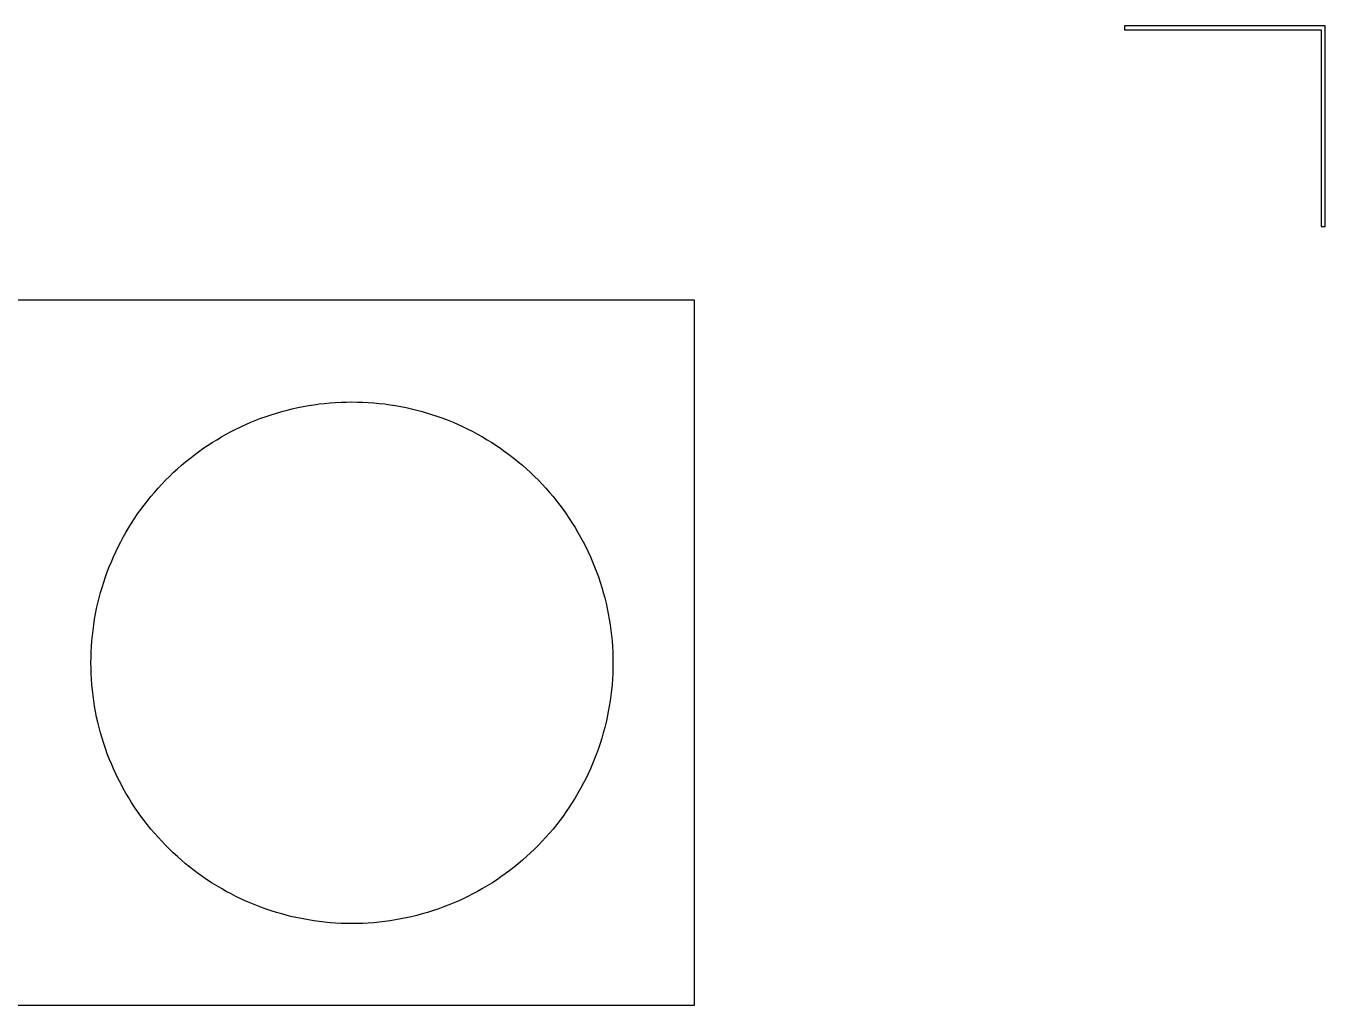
# Model space of a CAD drawing. Extents: x 0 to 2439, y 0 to 1219.
# Drawn here: x 2114.6 to 2438.5, y 975 to 1219.3 of the extents above; entities that cross this region are included whole.
import ezdxf

# ---------------------------------------------------------------- set-up
doc = ezdxf.new("R2010")
doc.units = 0
doc.layers.add('Layer_1', color=7, linetype='CONTINUOUS')

msp = doc.modelspace()

# ---------------------------------------------------------------- linework, layer by layer
at = {"layer": 'Layer_1', "color": 7}
for p, q in [((2438.541111, 1219.341111), (2388.541098, 1219.341111)), ((2388.541098, 1219.341111), (2388.541098, 1218.341113)), ((2388.541098, 1218.341113), (2437.541113, 1218.341113)), ((2437.541113, 1218.341113), (2437.541113, 1169.341098)), ((2438.541111, 1169.341098), (2438.541111, 1219.341111)), ((2437.541113, 1169.341098), (2438.541111, 1169.341098)), ((2281.259654, 1150.920112), (1800.569734, 1150.920112)), ((2281.259654, 975.025112), (2281.259654, 1150.920112)), ((2182.329759, 1124.097797), (2183.659872, 1124.367206)), ((2183.659872, 1124.367206), (2184.999863, 1124.608619)), ((2184.999863, 1124.608619), (2186.349732, 1124.821923)), ((2186.349732, 1124.821923), (2187.699601, 1125.006919)), ((2187.699601, 1125.006919), (2189.049752, 1125.163609)), ((2189.049752, 1125.163609), (2190.409781, 1125.291823)), ((2190.409781, 1125.291823), (2191.76981, 1125.391701)), ((2191.76981, 1125.391701), (2193.129839, 1125.463019)), ((2193.129839, 1125.463019), (2194.489868, 1125.505804)), ((2194.489868, 1125.505804), (2195.859774, 1125.520197)), ((2195.859774, 1125.520112), (2197.219803, 1125.505719)), ((2197.219803, 1125.505804), (2198.579832, 1125.463019)), ((2198.579832, 1125.463019), (2199.939861, 1125.391701)), ((2199.939861, 1125.391701), (2201.299608, 1125.291823)), ((2201.299608, 1125.291823), (2202.659637, 1125.163609)), ((2202.659637, 1125.163609), (2204.019666, 1125.006919)), ((2204.019666, 1125.006919), (2205.369817, 1124.821923)), ((2205.369817, 1124.821923), (2206.709808, 1124.608619)), ((2206.709808, 1124.608619), (2208.049799, 1124.367206)), ((2208.049799, 1124.367206), (2209.38979, 1124.097797)), ((2171.899672, 1120.949411), (2173.169672, 1121.438022)), ((2173.169672, 1121.438022), (2174.449832, 1121.899709)), ((2174.449832, 1121.899709), (2175.73987, 1122.334501)), ((2175.73987, 1122.334501), (2177.049663, 1122.742114)), ((2177.049663, 1122.742114), (2178.349861, 1123.122409)), ((2178.349861, 1123.122409), (2179.669814, 1123.475299)), ((2179.669814, 1123.475299), (2180.989768, 1123.800419)), ((2180.989768, 1123.800419), (2182.329759, 1124.097797)), ((2209.38979, 1124.097797), (2210.719621, 1123.800419)), ((2210.719621, 1123.800419), (2212.039857, 1123.475299)), ((2212.039857, 1123.475299), (2213.35981, 1123.122409)), ((2213.35981, 1123.122409), (2214.669603, 1122.742114)), ((2214.669603, 1122.742114), (2215.969801, 1122.334501)), ((2215.969801, 1122.334501), (2217.259839, 1121.899709)), ((2217.259839, 1121.899709), (2218.549594, 1121.438022)), ((2218.549594, 1121.438022), (2219.819594, 1120.949411)), ((2164.499806, 1117.469215), (2165.699814, 1118.113416)), ((2165.699814, 1118.113416), (2166.919861, 1118.732216)), ((2166.919861, 1118.732216), (2168.139626, 1119.325504)), ((2168.139626, 1119.325504), (2169.37971, 1119.893025)), ((2169.37971, 1119.893025), (2170.639832, 1120.434411)), ((2170.639832, 1120.434411), (2171.899672, 1120.949411)), ((2219.819594, 1120.949411), (2221.079717, 1120.434411)), ((2221.079717, 1120.434411), (2222.329679, 1119.893025)), ((2222.329679, 1119.893025), (2223.569763, 1119.325504)), ((2223.569763, 1119.325504), (2224.799688, 1118.732216)), ((2224.799688, 1118.732216), (2226.009857, 1118.113416)), ((2226.009857, 1118.113416), (2227.209866, 1117.469215)), ((2158.709734, 1113.879208), (2159.839752, 1114.645413)), ((2159.839752, 1114.645413), (2160.979648, 1115.387798)), ((2160.979648, 1115.387798), (2162.139863, 1116.10611)), ((2162.139863, 1116.10611), (2163.309674, 1116.80001)), ((2163.309674, 1116.80001), (2164.499806, 1117.469215)), ((2227.209866, 1117.469215), (2228.399714, 1116.80001)), ((2228.399714, 1116.80001), (2229.569808, 1116.10611)), ((2229.569808, 1116.10611), (2230.729741, 1115.387798)), ((2230.729741, 1115.387798), (2231.879797, 1114.645413)), ((2231.879797, 1114.645413), (2232.999654, 1113.879208)), ((2154.369721, 1110.583417), (2155.429748, 1111.441203)), ((2155.429748, 1111.441203), (2156.509812, 1112.276722)), ((2156.509812, 1112.276722), (2157.599754, 1113.089522)), ((2157.599754, 1113.089522), (2158.709734, 1113.879208)), ((2232.999654, 1113.879208), (2234.109634, 1113.089522)), ((2234.109634, 1113.089522), (2235.209737, 1112.276722)), ((2235.209737, 1112.276722), (2236.289801, 1111.441203)), ((2236.289801, 1111.441203), (2237.349828, 1110.583417)), ((2151.299708, 1107.879417), (2152.309781, 1108.802002)), ((2152.309781, 1108.802002), (2153.329732, 1109.703504)), ((2153.329732, 1109.703504), (2154.369721, 1110.583417)), ((2237.349828, 1110.583417), (2238.389817, 1109.703504)), ((2238.389817, 1109.703504), (2239.409768, 1108.802002)), ((2239.409768, 1108.802002), (2240.409681, 1107.879417)), ((2147.489708, 1103.984609), (2148.409752, 1104.988107)), ((2148.409752, 1104.988107), (2149.349834, 1105.971905)), ((2149.349834, 1105.971905), (2150.319832, 1106.935807)), ((2150.319832, 1106.935807), (2151.299708, 1107.879417)), ((2240.409681, 1107.879417), (2241.399717, 1106.935807)), ((2241.399717, 1106.935807), (2242.359837, 1105.971905)), ((2242.359837, 1105.971905), (2243.299637, 1104.988107)), ((2243.299637, 1104.988107), (2244.229841, 1103.984609)), ((2144.849801, 1100.861623), (2145.709732, 1101.920916)), ((2145.709732, 1101.920916), (2146.589701, 1102.962118)), ((2146.589701, 1102.962118), (2147.489708, 1103.984609)), ((2244.229841, 1103.984609), (2245.129848, 1102.962118)), ((2245.129848, 1102.962118), (2246.009817, 1101.920916)), ((2246.009817, 1101.920916), (2246.869748, 1100.861623)), ((2142.409708, 1097.578899), (2143.199648, 1098.690121)), ((2143.199648, 1098.690121), (2144.009626, 1099.784409)), ((2144.009626, 1099.784409), (2144.849801, 1100.861623)), ((2246.869748, 1100.861623), (2247.699763, 1099.784409)), ((2247.699763, 1099.784409), (2248.509741, 1098.690121)), ((2248.509741, 1098.690121), (2249.299681, 1097.578899)), ((2140.17987, 1094.149701), (2140.899819, 1095.308223)), ((2140.899819, 1095.308223), (2141.639806, 1096.451506)), ((2141.639806, 1096.451506), (2142.409708, 1097.578899)), ((2249.299681, 1097.578899), (2250.069866, 1096.451506)), ((2250.069866, 1096.451506), (2250.809852, 1095.308223)), ((2250.809852, 1095.308223), (2251.529801, 1094.149701)), ((2138.819841, 1091.788799), (2139.489837, 1092.976419)), ((2139.489837, 1092.976419), (2140.17987, 1094.149701)), ((2251.529801, 1094.149701), (2252.219834, 1092.976419)), ((2252.219834, 1092.976419), (2252.88983, 1091.788799)), ((2136.959714, 1088.145508), (2137.559719, 1089.372808)), ((2137.559719, 1089.372808), (2138.179761, 1090.587408)), ((2138.179761, 1090.587408), (2138.819841, 1091.788799)), ((2252.88983, 1091.788799), (2253.539788, 1090.587408)), ((2253.539788, 1090.587408), (2254.15983, 1089.372808)), ((2254.15983, 1089.372808), (2254.749674, 1088.145508)), ((2135.339759, 1084.392912), (2135.859612, 1085.65501)), ((2135.859612, 1085.65501), (2136.399786, 1086.906101)), ((2136.399786, 1086.906101), (2136.959714, 1088.145508)), ((2254.749674, 1088.145508), (2255.319763, 1086.906101)), ((2255.319763, 1086.906101), (2255.859654, 1085.65501)), ((2255.859654, 1085.65501), (2256.36963, 1084.392912)), ((2134.389799, 1081.8377), (2134.849821, 1083.120316)), ((2134.849821, 1083.120316), (2135.339759, 1084.392912)), ((2256.36963, 1084.392912), (2256.85985, 1083.120316)), ((2256.85985, 1083.120316), (2257.319872, 1081.8377)), ((2133.169724, 1077.935922), (2133.549736, 1079.245009)), ((2133.549736, 1079.245009), (2133.959692, 1080.5458)), ((2133.959692, 1080.5458), (2134.389799, 1081.8377)), ((2257.319872, 1081.8377), (2257.759857, 1080.5458)), ((2257.759857, 1080.5458), (2258.169643, 1079.245009)), ((2258.169643, 1079.245009), (2258.549797, 1077.935922)), ((2132.489738, 1075.295422), (2132.809721, 1076.619214)), ((2132.809721, 1076.619214), (2133.169724, 1077.935922)), ((2258.549797, 1077.935922), (2258.899752, 1076.619214)), ((2258.899752, 1076.619214), (2259.22967, 1075.295422)), ((2131.679732, 1071.287218), (2131.919734, 1072.628817)), ((2131.919734, 1072.628817), (2132.189736, 1073.965111)), ((2132.189736, 1073.965111), (2132.489738, 1075.295422)), ((2259.22967, 1075.295422), (2259.519794, 1073.965111)), ((2259.519794, 1073.965111), (2259.789599, 1072.628817)), ((2259.789599, 1072.628817), (2260.02977, 1071.287218)), ((2131.279738, 1068.590217), (2131.46973, 1069.94082)), ((2131.46973, 1069.94082), (2131.679732, 1071.287218)), ((2260.02977, 1071.287218), (2260.249621, 1069.94082)), ((2260.249621, 1069.94082), (2260.429679, 1068.590217)), ((2130.999746, 1065.879021), (2131.129737, 1067.236115)), ((2131.129737, 1067.236115), (2131.279738, 1068.590217)), ((2260.429679, 1068.590217), (2260.589699, 1067.236115)), ((2260.589699, 1067.236115), (2260.719803, 1065.879021)), ((2130.779725, 1061.795717), (2130.829735, 1063.158202)), ((2130.829735, 1063.158202), (2130.899726, 1064.519501)), ((2130.899726, 1064.519501), (2130.999746, 1065.879021)), ((2260.719803, 1065.879021), (2260.81971, 1064.519501)), ((2260.81971, 1064.519501), (2260.889701, 1063.158202)), ((2260.889701, 1063.158202), (2260.929777, 1061.795717)), ((2130.769734, 1060.432612), (2130.779612, 1061.795717)), ((2130.779725, 1059.069507), (2130.769734, 1060.432612)), ((2260.929777, 1061.795717), (2260.938243, 1060.432612)), ((2260.939654, 1060.432612), (2260.931188, 1059.069507)), ((2130.829735, 1057.707023), (2130.779725, 1059.069507)), ((2130.899726, 1056.345724), (2130.829735, 1057.707023)), ((2130.999746, 1054.986203), (2130.899726, 1056.345724)), ((2260.81971, 1056.345724), (2260.719803, 1054.986203)), ((2260.889701, 1057.707023), (2260.81971, 1056.345724)), ((2260.929777, 1059.069507), (2260.889701, 1057.707023)), ((2131.129737, 1053.629109), (2130.999746, 1054.986203)), ((2131.279738, 1052.275007), (2131.129737, 1053.629109)), ((2260.589699, 1053.629109), (2260.429679, 1052.275007)), ((2260.719803, 1054.986203), (2260.589699, 1053.629109)), ((2131.46973, 1050.924405), (2131.279738, 1052.275007)), ((2131.679732, 1049.57812), (2131.46973, 1050.924405)), ((2260.249621, 1050.924405), (2260.02977, 1049.57812)), ((2260.429679, 1052.275007), (2260.249621, 1050.924405)), ((2131.919734, 1048.236097), (2131.679732, 1049.57812)), ((2132.189736, 1046.900113), (2131.919734, 1048.236097)), ((2132.489738, 1045.570113), (2132.189736, 1046.900113)), ((2259.519794, 1046.900113), (2259.22967, 1045.570113)), ((2259.789599, 1048.236097), (2259.519794, 1046.900113)), ((2260.02977, 1049.57812), (2259.789599, 1048.236097)), ((2132.809721, 1044.246124), (2132.489738, 1045.570113)), ((2133.169724, 1042.929105), (2132.809721, 1044.246124)), ((2258.899752, 1044.246124), (2258.549797, 1042.929105)), ((2259.22967, 1045.570113), (2258.899752, 1044.246124)), ((2133.549736, 1041.620102), (2133.169724, 1042.929105)), ((2133.959692, 1040.319114), (2133.549736, 1041.620102)), ((2134.389799, 1039.027101), (2133.959692, 1040.319114)), ((2257.759857, 1040.319114), (2257.319872, 1039.027101)), ((2258.169643, 1041.620102), (2257.759857, 1040.319114)), ((2258.549797, 1042.929105), (2258.169643, 1041.620102)), ((2134.849821, 1037.745107), (2134.389799, 1039.027101)), ((2135.339759, 1036.472115), (2134.849821, 1037.745107)), ((2256.85985, 1037.745107), (2256.36963, 1036.472115)), ((2257.319872, 1039.027101), (2256.85985, 1037.745107)), ((2135.859612, 1035.210102), (2135.339759, 1036.472115)), ((2136.399786, 1033.959124), (2135.859612, 1035.210102)), ((2136.959714, 1032.720112), (2136.399786, 1033.959124)), ((2255.319763, 1033.959124), (2254.749674, 1032.720112)), ((2255.859654, 1035.210102), (2255.319763, 1033.959124)), ((2256.36963, 1036.472115), (2255.859654, 1035.210102)), ((2137.559719, 1031.492106), (2136.959714, 1032.720112)), ((2138.179761, 1030.278099), (2137.559719, 1031.492106)), ((2138.819841, 1029.076115), (2138.179761, 1030.278099)), ((2253.539788, 1030.278099), (2252.88983, 1029.076115)), ((2254.15983, 1031.492106), (2253.539788, 1030.278099)), ((2254.749674, 1032.720112), (2254.15983, 1031.492106)), ((2139.489837, 1027.889116), (2138.819841, 1029.076115)), ((2140.17987, 1026.7151), (2139.489837, 1027.889116)), ((2252.219834, 1027.889116), (2251.529801, 1026.7151)), ((2252.88983, 1029.076115), (2252.219834, 1027.889116)), ((2140.899819, 1025.557114), (2140.17987, 1026.7151)), ((2141.639806, 1024.414114), (2140.899819, 1025.557114)), ((2142.409708, 1023.2861), (2141.639806, 1024.414114)), ((2250.069866, 1024.414114), (2249.299681, 1023.2861)), ((2250.809852, 1025.557114), (2250.069866, 1024.414114)), ((2251.529801, 1026.7151), (2250.809852, 1025.557114)), ((2143.199648, 1022.175104), (2142.409708, 1023.2861)), ((2144.009626, 1021.081098), (2143.199648, 1022.175104)), ((2144.849801, 1020.00411), (2144.009626, 1021.081098)), ((2247.699763, 1021.081098), (2246.869748, 1020.00411)), ((2248.509741, 1022.175104), (2247.699763, 1021.081098)), ((2249.299681, 1023.2861), (2248.509741, 1022.175104)), ((2145.709732, 1018.944111), (2144.849801, 1020.00411)), ((2146.589701, 1017.903106), (2145.709732, 1018.944111)), ((2147.489708, 1016.880107), (2146.589701, 1017.903106)), ((2245.129848, 1017.903106), (2244.229841, 1016.880107)), ((2246.009817, 1018.944111), (2245.129848, 1017.903106)), ((2246.869748, 1020.00411), (2246.009817, 1018.944111)), ((2148.409752, 1015.877118), (2147.489708, 1016.880107)), ((2149.349834, 1014.893122), (2148.409752, 1015.877118)), ((2150.319832, 1013.929107), (2149.349834, 1014.893122)), ((2242.359837, 1014.893122), (2241.399717, 1013.929107)), ((2243.299637, 1015.877118), (2242.359837, 1014.893122)), ((2244.229841, 1016.880107), (2243.299637, 1015.877118)), ((2151.299708, 1012.986118), (2150.319832, 1013.929107)), ((2152.309781, 1012.06311), (2151.299708, 1012.986118)), ((2153.329732, 1011.162116), (2152.309781, 1012.06311)), ((2154.369721, 1010.282119), (2153.329732, 1011.162116)), ((2238.389817, 1011.162116), (2237.349828, 1010.282119)), ((2239.409768, 1012.06311), (2238.389817, 1011.162116)), ((2240.409681, 1012.986118), (2239.409768, 1012.06311)), ((2241.399717, 1013.929107), (2240.409681, 1012.986118)), ((2155.429748, 1009.424107), (2154.369721, 1010.282119)), ((2156.509812, 1008.588108), (2155.429748, 1009.424107)), ((2157.599754, 1007.776098), (2156.509812, 1008.588108)), ((2158.709734, 1006.986102), (2157.599754, 1007.776098)), ((2234.109634, 1007.776098), (2232.999654, 1006.986102)), ((2235.209737, 1008.588108), (2234.109634, 1007.776098)), ((2236.289801, 1009.424107), (2235.209737, 1008.588108)), ((2237.349828, 1010.282119), (2236.289801, 1009.424107)), ((2159.839752, 1006.220122), (2158.709734, 1006.986102)), ((2160.979648, 1005.477116), (2159.839752, 1006.220122)), ((2162.139863, 1004.759114), (2160.979648, 1005.477116)), ((2163.309674, 1004.065102), (2162.139863, 1004.759114)), ((2229.569808, 1004.759114), (2228.399714, 1004.065102)), ((2230.729741, 1005.477116), (2229.569808, 1004.759114)), ((2231.879797, 1006.220122), (2230.729741, 1005.477116)), ((2232.999654, 1006.986102), (2231.879797, 1006.220122)), ((2164.499806, 1003.396122), (2163.309674, 1004.065102)), ((2165.699814, 1002.752119), (2164.499806, 1003.396122)), ((2166.919861, 1002.133121), (2165.699814, 1002.752119)), ((2168.139626, 1001.540116), (2166.919861, 1002.133121)), ((2169.37971, 1000.972115), (2168.139626, 1001.540116)), ((2223.569763, 1001.540116), (2222.329679, 1000.972115)), ((2224.799688, 1002.133121), (2223.569763, 1001.540116)), ((2226.009857, 1002.752119), (2224.799688, 1002.133121)), ((2227.209866, 1003.396122), (2226.009857, 1002.752119)), ((2228.399714, 1004.065102), (2227.209866, 1003.396122)), ((2170.639832, 1000.431124), (2169.37971, 1000.972115)), ((2171.899672, 999.916125), (2170.639832, 1000.431124)), ((2173.169672, 999.427118), (2171.899672, 999.916125)), ((2174.449832, 998.96512), (2173.169672, 999.427118)), ((2175.73987, 998.531119), (2174.449832, 998.96512)), ((2177.049663, 998.12311), (2175.73987, 998.531119)), ((2178.349861, 997.743098), (2177.049663, 998.12311)), ((2214.669603, 998.12311), (2213.35981, 997.743098)), ((2215.969801, 998.531119), (2214.669603, 998.12311)), ((2217.259839, 998.96512), (2215.969801, 998.531119)), ((2218.549594, 999.427118), (2217.259839, 998.96512)), ((2219.819594, 999.916125), (2218.549594, 999.427118)), ((2221.079717, 1000.431124), (2219.819594, 999.916125)), ((2222.329679, 1000.972115), (2221.079717, 1000.431124)), ((2179.669814, 997.390123), (2178.349861, 997.743098)), ((2180.989768, 997.065116), (2179.669814, 997.390123)), ((2182.329759, 996.767117), (2180.989768, 997.065116)), ((2183.659872, 996.498103), (2182.329759, 996.767117)), ((2184.999863, 996.256097), (2183.659872, 996.498103)), ((2186.349732, 996.043104), (2184.999863, 996.256097)), ((2187.699601, 995.858108), (2186.349732, 996.043104)), ((2189.049752, 995.702123), (2187.699601, 995.858108)), ((2190.409781, 995.57312), (2189.049752, 995.702123)), ((2191.76981, 995.4731), (2190.409781, 995.57312)), ((2193.129839, 995.402121), (2191.76981, 995.4731)), ((2194.489868, 995.359111), (2193.129839, 995.402121)), ((2195.859774, 995.345112), (2194.489868, 995.359223)), ((2197.219803, 995.359111), (2195.859774, 995.344999)), ((2198.579832, 995.402121), (2197.219803, 995.359111)), ((2199.939861, 995.4731), (2198.579832, 995.402121)), ((2201.299608, 995.57312), (2199.939861, 995.4731)), ((2202.659637, 995.702123), (2201.299608, 995.57312)), ((2204.019666, 995.858108), (2202.659637, 995.702123)), ((2205.369817, 996.043104), (2204.019666, 995.858108)), ((2206.709808, 996.256097), (2205.369817, 996.043104)), ((2208.049799, 996.498103), (2206.709808, 996.256097)), ((2209.38979, 996.767117), (2208.049799, 996.498103)), ((2210.719621, 997.065116), (2209.38979, 996.767117)), ((2212.039857, 997.390123), (2210.719621, 997.065116)), ((2213.35981, 997.743098), (2212.039857, 997.390123)), ((1800.569734, 975.025112), (2281.259654, 975.025112))]:
    msp.add_line(p, q, dxfattribs=at)

doc.saveas('drawing.dxf')
